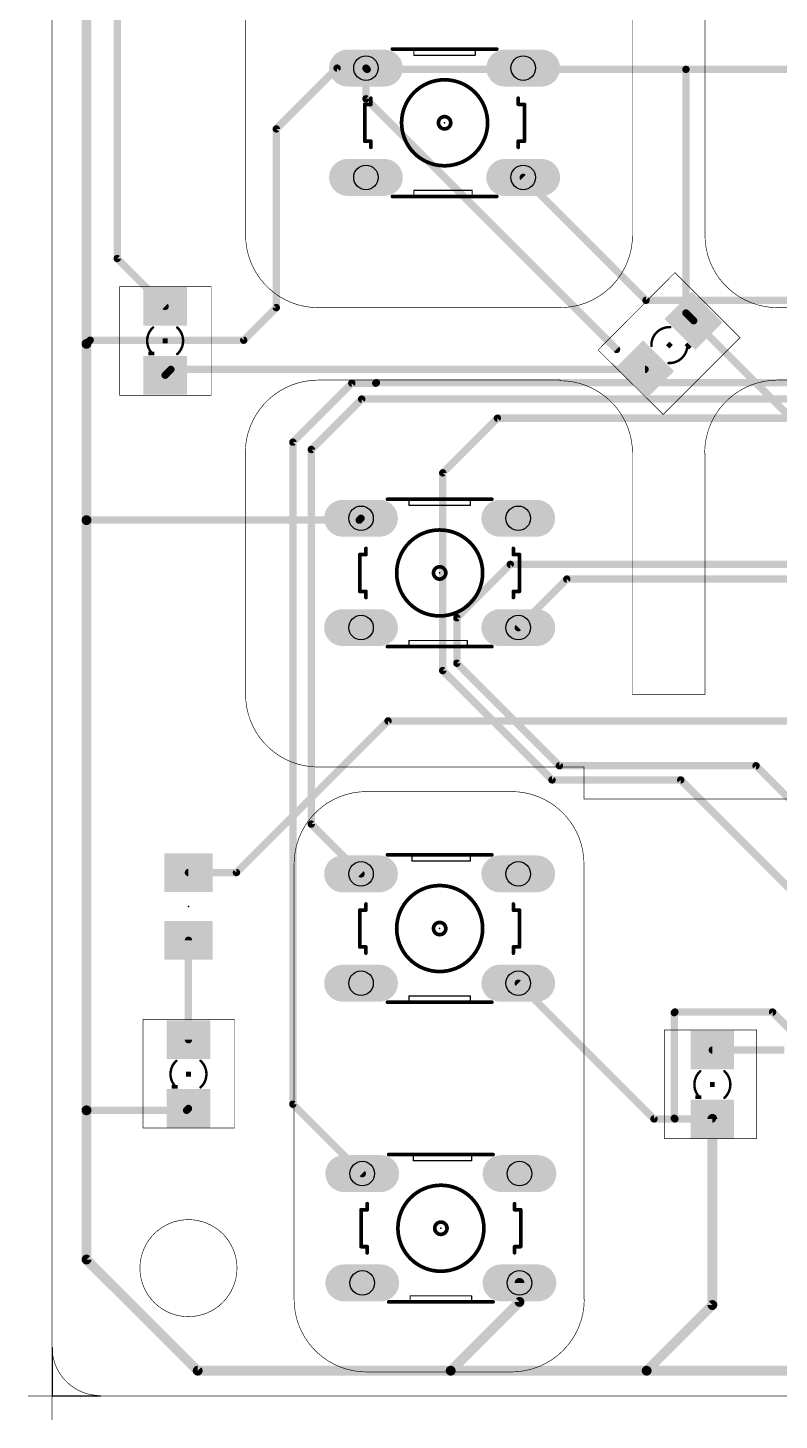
# Model space of a CAD drawing. Extents: x -0.04 to 6.3, y -0.04 to 3.98.
# Drawn here: x -0.04 to 1.184, y -0.04 to 2.228 of the extents above; entities that cross this region are included whole.
import ezdxf

# ---------------------------------------------------------------- set-up
doc = ezdxf.new("R2010")
doc.units = 0
for name, color, linetype in [('1', 22, 'CONTINUOUS'), ('16', 175, 'CONTINUOUS'), ('17', 82, 'CONTINUOUS'), ('20', 7, 'CONTINUOUS'), ('21', 253, 'CONTINUOUS'), ('23', 7, 'CONTINUOUS'), ('44', 253, 'CONTINUOUS')]:
    doc.layers.add(name, color=color, linetype=linetype)

# ---------------------------------------------------------------- blocks, each defined once
blk = doc.blocks.new('LONGP100')
at = {"const_width": 1}
blk.add_lwpolyline([(-0.5, 0), (0.5, 0)], dxfattribs=at)
at = {"const_width": 0.5}
for points in [[(-0.5, 0.25, 1), (-0.5, -0.25)], [(0.5, -0.25, 1), (0.5, 0.25)]]:
    blk.add_lwpolyline(points, format="xyb", dxfattribs=at)
blk = doc.blocks.new('RECT')
blk.add_solid([(-0.5, -0.5), (0.5, -0.5), (-0.5, 0.5), (0.5, 0.5)])

msp = doc.modelspace()

# ---------------------------------------------------------------- linework, layer by layer
at = {"layer": '1'}
for points, const_width in [([(0.056, 1.713), (0.056, 2.455)], 0.016), ([(0.106, 1.851984), (0.106, 2.432984)], 0.012), ([(0.464, 2.162), (0.365, 2.063)], 0.012), ([(0.511, 2.162), (0.464, 2.162)], 0.012), ([(0.513, 2.16), (0.511, 2.162)], 0.012), ([(1.032, 2.16), (0.513, 2.16)], 0.012), ([(1.254, 2.16), (1.032, 2.16)], 0.012), ([(1.032, 1.763173), (1.032, 2.16)], 0.012), ([(0.365, 2.063), (0.365, 1.772)], 0.012), ([(0.184, 1.773984), (0.106, 1.851984)], 0.012), ([(0.365, 1.772), (0.312, 1.719)], 0.012), ([(1.044587, 1.750587), (1.032, 1.763173)], 0.012), ([(1.044587, 1.750587), (1.255, 1.540173)], 0.012), ([(0.062, 1.719), (0.056, 1.713)], 0.012), ([(0.312, 1.719), (0.062, 1.719)], 0.012), ([(0.056, 1.426), (0.056, 1.713)], 0.016), ([(0.184, 1.662016), (0.193397, 1.671413)], 0.012), ([(0.193397, 1.671413), (0.965413, 1.671413)], 0.012), ([(0.056, 0.465), (0.056, 1.426)], 0.016), ([(0.5, 1.426), (0.056, 1.426)], 0.012), ([(0.503, 1.429), (0.5, 1.426)], 0.012), ([(0.300118, 0.852118), (0.547, 1.099)], 0.012), ([(0.547, 1.099), (2.456, 1.099)], 0.012), ([(0.222, 0.852118), (0.300118, 0.852118)], 0.012), ([(0.222, 0.579984), (0.222, 0.741882)], 0.012), ([(0.759, 0.672), (0.979984, 0.451016)], 0.012), ([(1.014, 0.625), (1.013, 0.624)], 0.012), ([(1.013, 0.624), (1.013, 0.452016)], 0.012), ([(1.173, 0.625), (1.014, 0.625)], 0.012), ([(1.283, 0.515), (1.173, 0.625)], 0.012), ([(1.075, 0.562984), (1.192016, 0.562984)], 0.012), ([(0.056, 0.222), (0.056, 0.465)], 0.016), ([(0.218984, 0.465), (0.056, 0.465)], 0.012), ([(0.222, 0.468016), (0.218984, 0.465)], 0.012), ([(0.979984, 0.451016), (1.014, 0.451016)], 0.012), ([(1.013, 0.452016), (1.014, 0.451016)], 0.012), ([(1.014, 0.451016), (1.075, 0.451016)], 0.012), ([(1.075, 0.451016), (1.075, 0.148)], 0.016), ([(0.237, 0.041), (0.056, 0.222)], 0.016), ([(0.761, 0.184), (0.761, 0.153)], 0.016), ([(0.761, 0.153), (0.649, 0.041)], 0.016), ([(1.075, 0.148), (0.968, 0.041)], 0.016), ([(0.649, 0.041), (0.237, 0.041)], 0.016), ([(0.968, 0.041), (0.649, 0.041)], 0.016), ([(3.47, 0.041), (0.968, 0.041)], 0.016)]:
    msp.add_lwpolyline(points, dxfattribs=dict(at, const_width=const_width))
for points, const_width in [([(0.464, 2.165, 1), (0.464, 2.159)], 0.006), ([(0.466121, 2.159879, 1), (0.461879, 2.164121)], 0.006), ([(0.513121, 2.164121, 1), (0.508879, 2.159879)], 0.006), ([(0.513, 2.163, 1), (0.513, 2.157)], 0.006), ([(0.510879, 2.157879, 1), (0.515121, 2.162121)], 0.006), ([(0.511, 2.159, 1), (0.511, 2.165)], 0.006), ([(1.032, 2.163, 1), (1.032, 2.157)], 0.006), ([(1.035, 2.16, 1), (1.029, 2.16)], 0.006), ([(1.032, 2.157, 1), (1.032, 2.163)], 0.006), ([(0.368, 2.063, 1), (0.362, 2.063)], 0.006), ([(0.362879, 2.065121, 1), (0.367121, 2.060879)], 0.006), ([(0.108121, 1.854106, 1), (0.103879, 1.849863)], 0.006), ([(0.103, 1.851984, 1), (0.109, 1.851984)], 0.006), ([(0.181879, 1.771863, 1), (0.186121, 1.776106)], 0.006), ([(0.362, 1.772, 1), (0.368, 1.772)], 0.006), ([(0.367121, 1.769879, 1), (0.362879, 1.774121)], 0.006), ([(1.034121, 1.765295, 1), (1.029879, 1.761052)], 0.006), ([(1.029, 1.763173, 1), (1.035, 1.763173)], 0.006), ([(1.046708, 1.752708, 1), (1.042465, 1.748465)], 0.006), ([(1.042465, 1.748465, 1), (1.046708, 1.752708)], 0.006), ([(0.062, 1.722, 1), (0.062, 1.716)], 0.006), ([(0.064121, 1.716879, 1), (0.059879, 1.721121)], 0.006), ([(0.309879, 1.721121, 1), (0.314121, 1.716879)], 0.006), ([(0.312, 1.716, 1), (0.312, 1.722)], 0.006), ([(0.06, 1.713, 1), (0.052, 1.713)], 0.008), ([(0.052, 1.713, 1), (0.06, 1.713)], 0.008), ([(0.053879, 1.715121, 1), (0.058121, 1.710879)], 0.006), ([(0.181879, 1.664137, 1), (0.186121, 1.659894)], 0.006), ([(0.193397, 1.674413, 1), (0.193397, 1.668413)], 0.006), ([(0.195519, 1.669292, 1), (0.191276, 1.673534)], 0.006), ([(0.965413, 1.668413, 1), (0.965413, 1.674413)], 0.006), ([(0.06, 1.426, 1), (0.052, 1.426)], 0.008), ([(0.052, 1.426, 1), (0.06, 1.426)], 0.008), ([(0.056, 1.429, 1), (0.056, 1.423)], 0.006), ([(0.497879, 1.428121, 1), (0.502121, 1.423879)], 0.006), ([(0.5, 1.423, 1), (0.5, 1.429)], 0.006), ([(0.505121, 1.426879, 1), (0.500879, 1.431121)], 0.006), ([(0.547, 1.102, 1), (0.547, 1.096)], 0.006), ([(0.549121, 1.096879, 1), (0.544879, 1.101121)], 0.006), ([(0.222, 0.855118, 1), (0.222, 0.849118)], 0.006), ([(0.297997, 0.854239, 1), (0.302239, 0.849997)], 0.006), ([(0.300118, 0.849118, 1), (0.300118, 0.855118)], 0.006), ([(0.225, 0.741882, 1), (0.219, 0.741882)], 0.006), ([(0.761121, 0.674121, 1), (0.756879, 0.669879)], 0.006), ([(1.016, 0.624, 1), (1.01, 0.624)], 0.006), ([(1.010879, 0.626121, 1), (1.015121, 0.621879)], 0.006), ([(1.014, 0.628, 1), (1.014, 0.622)], 0.006), ([(1.016121, 0.622879, 1), (1.011879, 0.627121)], 0.006), ([(1.175121, 0.627121, 1), (1.170879, 0.622879)], 0.006), ([(1.173, 0.622, 1), (1.173, 0.628)], 0.006), ([(0.219, 0.579984, 1), (0.225, 0.579984)], 0.006), ([(1.075, 0.565984, 1), (1.075, 0.559984)], 0.006), ([(0.06, 0.465, 1), (0.052, 0.465)], 0.008), ([(0.052, 0.465, 1), (0.06, 0.465)], 0.008), ([(0.056, 0.468, 1), (0.056, 0.462)], 0.006), ([(0.216863, 0.467121, 1), (0.221106, 0.462879)], 0.006), ([(0.218984, 0.462, 1), (0.218984, 0.468)], 0.006), ([(0.224121, 0.465894, 1), (0.219879, 0.470137)], 0.006), ([(0.979984, 0.454016, 1), (0.979984, 0.448016)], 0.006), ([(0.977863, 0.448894, 1), (0.982106, 0.453137)], 0.006), ([(1.015121, 0.454137, 1), (1.010879, 0.449894)], 0.006), ([(1.01, 0.452016, 1), (1.016, 0.452016)], 0.006), ([(1.014, 0.454016, 1), (1.014, 0.448016)], 0.006), ([(1.011879, 0.448894, 1), (1.016121, 0.453137)], 0.006), ([(1.014, 0.448016, 1), (1.014, 0.454016)], 0.006), ([(1.079, 0.451016, 1), (1.071, 0.451016)], 0.008), ([(1.075, 0.448016, 1), (1.075, 0.454016)], 0.006), ([(0.058828, 0.224828, 1), (0.053172, 0.219172)], 0.008), ([(0.052, 0.222, 1), (0.06, 0.222)], 0.008), ([(0.765, 0.184, 1), (0.757, 0.184)], 0.008), ([(0.763828, 0.150172, 1), (0.758172, 0.155828)], 0.008), ([(0.757, 0.153, 1), (0.765, 0.153)], 0.008), ([(1.071, 0.148, 1), (1.079, 0.148)], 0.008), ([(1.077828, 0.145172, 1), (1.072172, 0.150828)], 0.008), ([(0.237, 0.045, 1), (0.237, 0.037)], 0.008), ([(0.234172, 0.038172, 1), (0.239828, 0.043828)], 0.008), ([(0.649, 0.045, 1), (0.649, 0.037)], 0.008), ([(0.646172, 0.043828, 1), (0.651828, 0.038172)], 0.008), ([(0.649, 0.037, 1), (0.649, 0.045)], 0.008), ([(0.968, 0.045, 1), (0.968, 0.037)], 0.008), ([(0.965172, 0.043828, 1), (0.970828, 0.038172)], 0.008), ([(0.968, 0.037, 1), (0.968, 0.045)], 0.008)]:
    msp.add_lwpolyline(points, format="xyb", dxfattribs=dict(at, const_width=const_width))
at = {"layer": '16', "const_width": 0.012}
for points in [[(0.511, 2.112), (0.511, 2.162)], [(0.919, 1.704), (0.511, 2.112)], [(0.967, 1.784), (0.767, 1.984)], [(3.061, 1.784), (0.967, 1.784)], [(0.488, 1.649), (0.392, 1.553)], [(0.527, 1.649), (0.488, 1.649)], [(0.528, 1.65), (0.527, 1.649)], [(2.976, 1.65), (0.528, 1.65)], [(0.422, 1.541), (0.504, 1.623)], [(0.504, 1.623), (2.965, 1.623)], [(0.725, 1.592), (0.636, 1.503)], [(2.964, 1.592), (0.725, 1.592)], [(0.392, 1.553), (0.392, 0.475)], [(0.422, 0.931), (0.422, 1.541)], [(0.636, 1.503), (0.636, 1.181)], [(0.746, 1.354), (0.659, 1.267)], [(3.071, 1.354), (0.746, 1.354)], [(0.838, 1.33), (0.759, 1.251)], [(3.086, 1.33), (0.838, 1.33)], [(0.659, 1.267), (0.659, 1.193)], [(0.636, 1.181), (0.814, 1.003)], [(0.659, 1.193), (0.826, 1.026)], [(0.826, 1.026), (1.146197, 1.026)], [(1.146197, 1.026), (1.552244, 0.619953)], [(0.814, 1.003), (1.023528, 1.003)], [(1.023528, 1.003), (1.552244, 0.474283)], [(0.503, 0.85), (0.422, 0.931)], [(0.392, 0.475), (0.505, 0.362)]]:
    msp.add_lwpolyline(points, dxfattribs=at)
at = {"layer": '16', "const_width": 0.006}
for points in [[(0.514, 2.162, 1), (0.508, 2.162)], [(0.513121, 2.114121, 1), (0.508879, 2.109879)], [(0.508, 2.112, 1), (0.514, 2.112)], [(0.769121, 1.986121, 1), (0.764879, 1.981879)], [(0.967, 1.787, 1), (0.967, 1.781)], [(0.964879, 1.781879, 1), (0.969121, 1.786121)], [(0.916879, 1.701879, 1), (0.921121, 1.706121)], [(0.488, 1.652, 1), (0.488, 1.646)], [(0.490121, 1.646879, 1), (0.485879, 1.651121)], [(0.528, 1.653, 1), (0.528, 1.647)], [(0.530121, 1.647879, 1), (0.525879, 1.652121)], [(0.527, 1.646, 1), (0.527, 1.652)], [(0.524879, 1.651121, 1), (0.529121, 1.646879)], [(0.504, 1.626, 1), (0.504, 1.62)], [(0.506121, 1.620879, 1), (0.501879, 1.625121)], [(0.725, 1.595, 1), (0.725, 1.589)], [(0.727121, 1.589879, 1), (0.722879, 1.594121)], [(0.395, 1.553, 1), (0.389, 1.553)], [(0.389879, 1.555121, 1), (0.394121, 1.550879)], [(0.425, 1.541, 1), (0.419, 1.541)], [(0.419879, 1.543121, 1), (0.424121, 1.538879)], [(0.639, 1.503, 1), (0.633, 1.503)], [(0.633879, 1.505121, 1), (0.638121, 1.500879)], [(0.746, 1.357, 1), (0.746, 1.351)], [(0.748121, 1.351879, 1), (0.743879, 1.356121)], [(0.838, 1.333, 1), (0.838, 1.327)], [(0.840121, 1.327879, 1), (0.835879, 1.332121)], [(0.662, 1.267, 1), (0.656, 1.267)], [(0.656879, 1.269121, 1), (0.661121, 1.264879)], [(0.756879, 1.253121, 1), (0.761121, 1.248879)], [(0.638121, 1.183121, 1), (0.633879, 1.178879)], [(0.633, 1.181, 1), (0.639, 1.181)], [(0.661121, 1.195121, 1), (0.656879, 1.190879)], [(0.656, 1.193, 1), (0.662, 1.193)], [(0.826, 1.029, 1), (0.826, 1.023)], [(0.823879, 1.023879, 1), (0.828121, 1.028121)], [(1.148318, 1.028121, 1), (1.144076, 1.023879)], [(1.146197, 1.023, 1), (1.146197, 1.029)], [(0.814, 1.006, 1), (0.814, 1)], [(0.811879, 1.000879, 1), (0.816121, 1.005121)], [(1.025649, 1.005121, 1), (1.021406, 1.000879)], [(1.023528, 1, 1), (1.023528, 1.006)], [(0.424121, 0.933121, 1), (0.419879, 0.928879)], [(0.419, 0.931, 1), (0.425, 0.931)], [(0.500879, 0.847879, 1), (0.505121, 0.852121)], [(0.394121, 0.477121, 1), (0.389879, 0.472879)], [(0.389, 0.475, 1), (0.395, 0.475)], [(0.502879, 0.359879, 1), (0.507121, 0.364121)]]:
    msp.add_lwpolyline(points, format="xyb", dxfattribs=at)
at = {"layer": '20'}
for p, q in [((0, 0.079), (0, 0.039)), ((0, 0.039), (0, 0)), ((0, 0), (0.039, 0)), ((0.039, 0), (0.079, 0))]:
    msp.add_line(p, q, dxfattribs=at)
at = {"layer": '20', "const_width": 0.001}
for points in [[(0, 0.079), (0, 3.858)], [(0.315, 2.283), (0.315, 1.89)], [(0.945, 2.283), (0.945, 1.89)], [(1.063, 2.283), (1.063, 1.89)], [(0.889, 1.703), (1.014, 1.829)], [(1.014, 1.829), (1.12, 1.723)], [(0.11, 1.629), (0.11, 1.806)], [(0.11, 1.806), (0.259, 1.806)], [(0.259, 1.629), (0.259, 1.806)], [(0.433, 1.772), (0.827, 1.772)], [(1.181, 1.772), (1.575, 1.772)], [(0.995, 1.598), (1.12, 1.723)], [(0.889, 1.703), (0.995, 1.598)], [(0.433, 1.654), (0.827, 1.654)], [(1.181, 1.654), (1.575, 1.654)], [(0.11, 1.629), (0.259, 1.629)], [(0.315, 1.535), (0.315, 1.142)], [(0.945, 1.535), (0.945, 1.142)], [(1.063, 1.535), (1.063, 1.142)], [(0.945, 1.142), (1.063, 1.142)], [(0.433, 1.024), (0.866, 1.024)], [(0.866, 1.024), (0.866, 0.972)], [(0.512, 0.984), (0.748, 0.984)], [(0.866, 0.972), (1.387, 0.972)], [(0.394, 0.866), (0.394, 0.157)], [(0.866, 0.866), (0.866, 0.157)], [(0.148, 0.436), (0.148, 0.613)], [(0.148, 0.613), (0.297, 0.613)], [(0.297, 0.436), (0.297, 0.613)], [(0.997, 0.419), (0.997, 0.596)], [(0.997, 0.596), (1.147, 0.596)], [(1.147, 0.419), (1.147, 0.596)], [(0.148, 0.436), (0.297, 0.436)], [(0.997, 0.419), (1.147, 0.419)], [(0, 0.039), (0, -0.039)], [(0.512, 0.039), (0.748, 0.039)], [(0.039, 0), (-0.039, 0)], [(0.079, 0), (4.606, 0)]]:
    msp.add_lwpolyline(points, dxfattribs=at)
at = {"layer": '20'}
for points, const_width in [([(0.315, 1.89, 0.414214), (0.433, 1.772)], 0.001), ([(0.31525, 1.89, 1), (0.31475, 1.89)], 0.0005), ([(0.31475, 1.89, 1), (0.31525, 1.89)], 0.0005), ([(0.827, 1.772, 0.414214), (0.945, 1.89)], 0.001), ([(0.94525, 1.89, 1), (0.94475, 1.89)], 0.0005), ([(0.94475, 1.89, 1), (0.94525, 1.89)], 0.0005), ([(1.063, 1.89, 0.414214), (1.181, 1.772)], 0.001), ([(1.06325, 1.89, 1), (1.06275, 1.89)], 0.0005), ([(1.06275, 1.89, 1), (1.06325, 1.89)], 0.0005), ([(1.014177, 1.829177, 1), (1.013823, 1.828823)], 0.0005), ([(1.014177, 1.828824, 1), (1.013823, 1.829176)], 0.0005), ([(0.11025, 1.806, 1), (0.10975, 1.806)], 0.0005), ([(0.11, 1.80625, 1), (0.11, 1.80575)], 0.0005), ([(0.25925, 1.806, 1), (0.25875, 1.806)], 0.0005), ([(0.259, 1.80575, 1), (0.259, 1.80625)], 0.0005), ([(0.433, 1.77225, 1), (0.433, 1.77175)], 0.0005), ([(0.433, 1.77175, 1), (0.433, 1.77225)], 0.0005), ([(0.827, 1.77225, 1), (0.827, 1.77175)], 0.0005), ([(0.827, 1.77175, 1), (0.827, 1.77225)], 0.0005), ([(1.181, 1.77225, 1), (1.181, 1.77175)], 0.0005), ([(1.181, 1.77175, 1), (1.181, 1.77225)], 0.0005), ([(1.120177, 1.722823, 1), (1.119823, 1.723177)], 0.0005), ([(1.119823, 1.722823, 1), (1.120177, 1.723177)], 0.0005), ([(0.889176, 1.703178, 1), (0.888824, 1.702822)], 0.0005), ([(0.888823, 1.703176, 1), (0.889177, 1.702824)], 0.0005), ([(0.433, 1.654, 0.415455), (0.314501, 1.534998)], 0.001), ([(0.433, 1.65425, 1), (0.433, 1.65375)], 0.0005), ([(0.433, 1.65375, 1), (0.433, 1.65425)], 0.0005), ([(0.945, 1.535, 0.414214), (0.827, 1.653)], 0.001), ([(0.827, 1.65325, 1), (0.827, 1.65275)], 0.0005), ([(0.827, 1.65375, 1), (0.827, 1.65425)], 0.0005), ([(1.181, 1.654, 0.415455), (1.062501, 1.534998)], 0.001), ([(1.181, 1.65425, 1), (1.181, 1.65375)], 0.0005), ([(1.181, 1.65375, 1), (1.181, 1.65425)], 0.0005), ([(0.11, 1.62925, 1), (0.11, 1.62875)], 0.0005), ([(0.10975, 1.629, 1), (0.11025, 1.629)], 0.0005), ([(0.25875, 1.629, 1), (0.25925, 1.629)], 0.0005), ([(0.259, 1.62875, 1), (0.259, 1.62925)], 0.0005), ([(0.994823, 1.598177, 1), (0.995177, 1.597823)], 0.0005), ([(0.994824, 1.597822, 1), (0.995176, 1.598178)], 0.0005), ([(0.314251, 1.534997, 1), (0.314751, 1.534999)], 0.0005), ([(0.31525, 1.535, 1), (0.31475, 1.535)], 0.0005), ([(0.94525, 1.535, 1), (0.94475, 1.535)], 0.0005), ([(0.94475, 1.535, 1), (0.94525, 1.535)], 0.0005), ([(1.062251, 1.534997, 1), (1.062751, 1.534999)], 0.0005), ([(1.06325, 1.535, 1), (1.06275, 1.535)], 0.0005), ([(0.315, 1.142, 0.414214), (0.433, 1.024)], 0.001), ([(0.31525, 1.142, 1), (0.31475, 1.142)], 0.0005), ([(0.31475, 1.142, 1), (0.31525, 1.142)], 0.0005), ([(0.945, 1.14225, 1), (0.945, 1.14175)], 0.0005), ([(0.94475, 1.142, 1), (0.94525, 1.142)], 0.0005), ([(1.06275, 1.142, 1), (1.06325, 1.142)], 0.0005), ([(1.063, 1.14175, 1), (1.063, 1.14225)], 0.0005), ([(0.433, 1.02425, 1), (0.433, 1.02375)], 0.0005), ([(0.433, 1.02375, 1), (0.433, 1.02425)], 0.0005), ([(0.86625, 1.024, 1), (0.86575, 1.024)], 0.0005), ([(0.866, 1.02375, 1), (0.866, 1.02425)], 0.0005), ([(0.512, 0.984, 0.414214), (0.394, 0.866)], 0.001), ([(0.512, 0.98425, 1), (0.512, 0.98375)], 0.0005), ([(0.512, 0.98375, 1), (0.512, 0.98425)], 0.0005), ([(0.866, 0.866, 0.414214), (0.748, 0.984)], 0.001), ([(0.748, 0.98425, 1), (0.748, 0.98375)], 0.0005), ([(0.748, 0.98375, 1), (0.748, 0.98425)], 0.0005), ([(0.866, 0.97225, 1), (0.866, 0.97175)], 0.0005), ([(0.86575, 0.972, 1), (0.86625, 0.972)], 0.0005), ([(0.39425, 0.866, 1), (0.39375, 0.866)], 0.0005), ([(0.39375, 0.866, 1), (0.39425, 0.866)], 0.0005), ([(0.86625, 0.866, 1), (0.86575, 0.866)], 0.0005), ([(0.86575, 0.866, 1), (0.86625, 0.866)], 0.0005), ([(0.14825, 0.613, 1), (0.14775, 0.613)], 0.0005), ([(0.148, 0.61325, 1), (0.148, 0.61275)], 0.0005), ([(0.29725, 0.613, 1), (0.29675, 0.613)], 0.0005), ([(0.297, 0.61275, 1), (0.297, 0.61325)], 0.0005), ([(0.99725, 0.596, 1), (0.99675, 0.596)], 0.0005), ([(0.997, 0.59625, 1), (0.997, 0.59575)], 0.0005), ([(1.14725, 0.596, 1), (1.14675, 0.596)], 0.0005), ([(1.147, 0.59575, 1), (1.147, 0.59625)], 0.0005), ([(0.148, 0.43625, 1), (0.148, 0.43575)], 0.0005), ([(0.14775, 0.436, 1), (0.14825, 0.436)], 0.0005), ([(0.29675, 0.436, 1), (0.29725, 0.436)], 0.0005), ([(0.297, 0.43575, 1), (0.297, 0.43625)], 0.0005), ([(0.997, 0.41925, 1), (0.997, 0.41875)], 0.0005), ([(0.99675, 0.419, 1), (0.99725, 0.419)], 0.0005), ([(1.14675, 0.419, 1), (1.14725, 0.419)], 0.0005), ([(1.147, 0.41875, 1), (1.147, 0.41925)], 0.0005), ([(0.222, 0.129, 1), (0.222, 0.287, 1), (0.222, 0.129)], 0.001), ([(0.394, 0.157, 0.414214), (0.512, 0.039)], 0.001), ([(0.39425, 0.157, 1), (0.39375, 0.157)], 0.0005), ([(0.39375, 0.157, 1), (0.39425, 0.157)], 0.0005), ([(0.748, 0.039, 0.412973), (0.866499, 0.156998)], 0.001), ([(0.86575, 0.157, 1), (0.86625, 0.157)], 0.0005), ([(0.866749, 0.156997, 1), (0.866249, 0.156999)], 0.0005), ([(0, 0.079, 0.416068), (0.078997, 0.000502)], 0.001), ([(0.00025, 0.079, 1), (-0.00025, 0.079)], 0.0005), ([(-0.00025, 0.079, 1), (0.00025, 0.079)], 0.0005), ([(0.00025, 0.039, 1), (-0.00025, 0.039)], 0.0005), ([(0.512, 0.03925, 1), (0.512, 0.03875)], 0.0005), ([(0.512, 0.03875, 1), (0.512, 0.03925)], 0.0005), ([(0.748, 0.03925, 1), (0.748, 0.03875)], 0.0005), ([(0.748, 0.03875, 1), (0.748, 0.03925)], 0.0005), ([(-0.039, 0.00025, 1), (-0.039, -0.00025)], 0.0005), ([(0.039, -0.00025, 1), (0.039, 0.00025)], 0.0005), ([(0.079, 0.00025, 1), (0.079, -0.00025)], 0.0005), ([(0.078998, 0.000252, 1), (0.078995, 0.000752)], 0.0005), ([(-0.00025, -0.039, 1), (0.00025, -0.039)], 0.0005)]:
    msp.add_lwpolyline(points, format="xyb", dxfattribs=dict(at, const_width=const_width))
at = {"layer": '21'}
for points, const_width in [([(0.589, 2.193), (0.554, 2.193)], 0.006), ([(0.689, 2.193), (0.589, 2.193)], 0.006), ([(0.589, 2.193), (0.589, 2.183)], 0.002), ([(0.689, 2.183), (0.589, 2.183)], 0.002), ([(0.724, 2.193), (0.689, 2.193)], 0.006), ([(0.689, 2.183), (0.689, 2.193)], 0.002), ([(0.519, 2.103), (0.519, 2.113)], 0.006), ([(0.759, 2.103), (0.759, 2.113)], 0.006), ([(0.509, 2.103), (0.519, 2.103)], 0.006), ([(0.509, 2.103), (0.509, 2.043)], 0.006), ([(0.759, 2.103), (0.769, 2.103)], 0.006), ([(0.769, 2.043), (0.769, 2.103)], 0.006), ([(0.519, 2.043), (0.509, 2.043)], 0.006), ([(0.519, 2.043), (0.519, 2.033)], 0.006), ([(0.769, 2.043), (0.759, 2.043)], 0.006), ([(0.759, 2.043), (0.759, 2.033)], 0.006), ([(0.554, 1.953), (0.589, 1.953)], 0.006), ([(0.589, 1.953), (0.684, 1.953)], 0.006), ([(0.684, 1.963), (0.589, 1.963)], 0.002), ([(0.589, 1.963), (0.589, 1.953)], 0.002), ([(0.684, 1.953), (0.724, 1.953)], 0.006), ([(0.684, 1.963), (0.684, 1.953)], 0.002), ([(0.581, 1.46), (0.546, 1.46)], 0.006), ([(0.681, 1.46), (0.581, 1.46)], 0.006), ([(0.581, 1.46), (0.581, 1.45)], 0.002), ([(0.681, 1.45), (0.581, 1.45)], 0.002), ([(0.716, 1.46), (0.681, 1.46)], 0.006), ([(0.681, 1.45), (0.681, 1.46)], 0.002), ([(0.511, 1.37), (0.511, 1.38)], 0.006), ([(0.751, 1.37), (0.751, 1.38)], 0.006), ([(0.501, 1.37), (0.511, 1.37)], 0.006), ([(0.501, 1.37), (0.501, 1.31)], 0.006), ([(0.751, 1.37), (0.761, 1.37)], 0.006), ([(0.761, 1.31), (0.761, 1.37)], 0.006), ([(0.511, 1.31), (0.501, 1.31)], 0.006), ([(0.511, 1.31), (0.511, 1.3)], 0.006), ([(0.761, 1.31), (0.751, 1.31)], 0.006), ([(0.751, 1.31), (0.751, 1.3)], 0.006), ([(0.676, 1.23), (0.581, 1.23)], 0.002), ([(0.581, 1.23), (0.581, 1.22)], 0.002), ([(0.676, 1.23), (0.676, 1.22)], 0.002), ([(0.546, 1.22), (0.581, 1.22)], 0.006), ([(0.581, 1.22), (0.676, 1.22)], 0.006), ([(0.676, 1.22), (0.716, 1.22)], 0.006), ([(0.586, 0.881), (0.546, 0.881)], 0.006), ([(0.681, 0.881), (0.586, 0.881)], 0.006), ([(0.586, 0.871), (0.586, 0.881)], 0.002), ([(0.586, 0.871), (0.681, 0.871)], 0.002), ([(0.716, 0.881), (0.681, 0.881)], 0.006), ([(0.681, 0.871), (0.681, 0.881)], 0.002), ([(0.501, 0.791), (0.511, 0.791)], 0.006), ([(0.501, 0.791), (0.501, 0.731)], 0.006), ([(0.511, 0.791), (0.511, 0.801)], 0.006), ([(0.751, 0.791), (0.751, 0.801)], 0.006), ([(0.751, 0.791), (0.761, 0.791)], 0.006), ([(0.761, 0.731), (0.761, 0.791)], 0.006), ([(0.511, 0.731), (0.501, 0.731)], 0.006), ([(0.511, 0.731), (0.511, 0.721)], 0.006), ([(0.761, 0.731), (0.751, 0.731)], 0.006), ([(0.751, 0.731), (0.751, 0.721)], 0.006), ([(0.546, 0.641), (0.581, 0.641)], 0.006), ([(0.581, 0.641), (0.681, 0.641)], 0.006), ([(0.581, 0.651), (0.681, 0.651)], 0.002), ([(0.581, 0.651), (0.581, 0.641)], 0.002), ([(0.681, 0.641), (0.716, 0.641)], 0.006), ([(0.681, 0.641), (0.681, 0.651)], 0.002), ([(0.588, 0.393), (0.548, 0.393)], 0.006), ([(0.683, 0.393), (0.588, 0.393)], 0.006), ([(0.588, 0.383), (0.588, 0.393)], 0.002), ([(0.718, 0.393), (0.683, 0.393)], 0.006), ([(0.683, 0.383), (0.683, 0.393)], 0.002), ([(0.588, 0.383), (0.683, 0.383)], 0.002), ([(0.503, 0.303), (0.513, 0.303)], 0.006), ([(0.503, 0.303), (0.503, 0.243)], 0.006), ([(0.513, 0.303), (0.513, 0.313)], 0.006), ([(0.753, 0.303), (0.753, 0.313)], 0.006), ([(0.753, 0.303), (0.763, 0.303)], 0.006), ([(0.763, 0.243), (0.763, 0.303)], 0.006), ([(0.513, 0.243), (0.503, 0.243)], 0.006), ([(0.513, 0.243), (0.513, 0.233)], 0.006), ([(0.763, 0.243), (0.753, 0.243)], 0.006), ([(0.753, 0.243), (0.753, 0.233)], 0.006), ([(0.583, 0.163), (0.683, 0.163)], 0.002), ([(0.583, 0.163), (0.583, 0.153)], 0.002), ([(0.683, 0.153), (0.683, 0.163)], 0.002), ([(0.548, 0.153), (0.583, 0.153)], 0.006), ([(0.583, 0.153), (0.683, 0.153)], 0.006), ([(0.683, 0.153), (0.718, 0.153)], 0.006)]:
    msp.add_lwpolyline(points, dxfattribs=dict(at, const_width=const_width))
for points, const_width in [([(0.554, 2.1945, 1), (0.554, 2.1915)], 0.003), ([(0.589, 2.1945, 1), (0.589, 2.1915)], 0.003), ([(0.589, 2.1915, 1), (0.589, 2.1945)], 0.003), ([(0.5895, 2.193, 1), (0.5885, 2.193)], 0.001), ([(0.589, 2.1835, 1), (0.589, 2.1825)], 0.001), ([(0.5885, 2.183, 1), (0.5895, 2.183)], 0.001), ([(0.689, 2.1945, 1), (0.689, 2.1915)], 0.003), ([(0.689, 2.1915, 1), (0.689, 2.1945)], 0.003), ([(0.6895, 2.193, 1), (0.6885, 2.193)], 0.001), ([(0.6885, 2.183, 1), (0.6895, 2.183)], 0.001), ([(0.689, 2.1825, 1), (0.689, 2.1835)], 0.001), ([(0.724, 2.1915, 1), (0.724, 2.1945)], 0.003), ([(0.639, 2.003, 1), (0.639, 2.143, 1), (0.639, 2.003)], 0.006), ([(0.5205, 2.113, 1), (0.5175, 2.113)], 0.003), ([(0.7605, 2.113, 1), (0.7575, 2.113)], 0.003), ([(0.509, 2.1045, 1), (0.509, 2.1015)], 0.003), ([(0.5105, 2.103, 1), (0.5075, 2.103)], 0.003), ([(0.5175, 2.103, 1), (0.5205, 2.103)], 0.003), ([(0.519, 2.1015, 1), (0.519, 2.1045)], 0.003), ([(0.639, 2.063, 1), (0.639, 2.083, 1), (0.639, 2.063)], 0.006), ([(0.759, 2.1045, 1), (0.759, 2.1015)], 0.003), ([(0.7575, 2.103, 1), (0.7605, 2.103)], 0.003), ([(0.7705, 2.103, 1), (0.7675, 2.103)], 0.003), ([(0.769, 2.1015, 1), (0.769, 2.1045)], 0.003), ([(0.509, 2.0445, 1), (0.509, 2.0415)], 0.003), ([(0.5075, 2.043, 1), (0.5105, 2.043)], 0.003), ([(0.5205, 2.043, 1), (0.5175, 2.043)], 0.003), ([(0.519, 2.0415, 1), (0.519, 2.0445)], 0.003), ([(0.759, 2.0445, 1), (0.759, 2.0415)], 0.003), ([(0.7605, 2.043, 1), (0.7575, 2.043)], 0.003), ([(0.7675, 2.043, 1), (0.7705, 2.043)], 0.003), ([(0.769, 2.0415, 1), (0.769, 2.0445)], 0.003), ([(0.5175, 2.033, 1), (0.5205, 2.033)], 0.003), ([(0.7575, 2.033, 1), (0.7605, 2.033)], 0.003), ([(0.554, 1.9545, 1), (0.554, 1.9515)], 0.003), ([(0.589, 1.9545, 1), (0.589, 1.9515)], 0.003), ([(0.589, 1.9515, 1), (0.589, 1.9545)], 0.003), ([(0.589, 1.9635, 1), (0.589, 1.9625)], 0.001), ([(0.5895, 1.963, 1), (0.5885, 1.963)], 0.001), ([(0.5885, 1.953, 1), (0.5895, 1.953)], 0.001), ([(0.684, 1.9545, 1), (0.684, 1.9515)], 0.003), ([(0.684, 1.9515, 1), (0.684, 1.9545)], 0.003), ([(0.6845, 1.963, 1), (0.6835, 1.963)], 0.001), ([(0.6835, 1.953, 1), (0.6845, 1.953)], 0.001), ([(0.684, 1.9625, 1), (0.684, 1.9635)], 0.001), ([(0.724, 1.9515, 1), (0.724, 1.9545)], 0.003), ([(0.164315, 1.739654, 0.44237), (0.164315, 1.696346)], 0.004), ([(0.164988, 1.738914, 1), (0.163642, 1.740393)], 0.002), ([(0.203685, 1.696346, 0.44237), (0.203685, 1.739654)], 0.004), ([(0.204358, 1.740393, 1), (0.203012, 1.738914)], 0.002), ([(1.006392, 1.740231, 0.44237), (0.975769, 1.709608)], 0.004), ([(1.006344, 1.739232, 1), (1.006439, 1.74123)], 0.002), ([(0.97477, 1.70956, 1), (0.976768, 1.709656)], 0.002), ([(1.003608, 1.681769, 0.44237), (1.034231, 1.712392)], 0.004), ([(1.03523, 1.712439, 1), (1.033232, 1.712344)], 0.002), ([(0.163642, 1.695607, 1), (0.164988, 1.697086)], 0.002), ([(0.203012, 1.697086, 1), (0.204358, 1.695607)], 0.002), ([(1.003656, 1.682768, 1), (1.00356, 1.68077)], 0.002), ([(0.546, 1.4615, 1), (0.546, 1.4585)], 0.003), ([(0.581, 1.4615, 1), (0.581, 1.4585)], 0.003), ([(0.581, 1.4585, 1), (0.581, 1.4615)], 0.003), ([(0.5815, 1.46, 1), (0.5805, 1.46)], 0.001), ([(0.581, 1.4505, 1), (0.581, 1.4495)], 0.001), ([(0.681, 1.4615, 1), (0.681, 1.4585)], 0.003), ([(0.681, 1.4585, 1), (0.681, 1.4615)], 0.003), ([(0.6815, 1.46, 1), (0.6805, 1.46)], 0.001), ([(0.681, 1.4495, 1), (0.681, 1.4505)], 0.001), ([(0.716, 1.4585, 1), (0.716, 1.4615)], 0.003), ([(0.5805, 1.45, 1), (0.5815, 1.45)], 0.001), ([(0.6805, 1.45, 1), (0.6815, 1.45)], 0.001), ([(0.631, 1.27, 1), (0.631, 1.41, 1), (0.631, 1.27)], 0.006), ([(0.5125, 1.38, 1), (0.5095, 1.38)], 0.003), ([(0.7525, 1.38, 1), (0.7495, 1.38)], 0.003), ([(0.501, 1.3715, 1), (0.501, 1.3685)], 0.003), ([(0.5025, 1.37, 1), (0.4995, 1.37)], 0.003), ([(0.5095, 1.37, 1), (0.5125, 1.37)], 0.003), ([(0.511, 1.3685, 1), (0.511, 1.3715)], 0.003), ([(0.751, 1.3715, 1), (0.751, 1.3685)], 0.003), ([(0.7495, 1.37, 1), (0.7525, 1.37)], 0.003), ([(0.7625, 1.37, 1), (0.7595, 1.37)], 0.003), ([(0.761, 1.3685, 1), (0.761, 1.3715)], 0.003), ([(0.631, 1.33, 1), (0.631, 1.35, 1), (0.631, 1.33)], 0.006), ([(0.501, 1.3115, 1), (0.501, 1.3085)], 0.003), ([(0.4995, 1.31, 1), (0.5025, 1.31)], 0.003), ([(0.5125, 1.31, 1), (0.5095, 1.31)], 0.003), ([(0.5095, 1.3, 1), (0.5125, 1.3)], 0.003), ([(0.511, 1.3085, 1), (0.511, 1.3115)], 0.003), ([(0.751, 1.3115, 1), (0.751, 1.3085)], 0.003), ([(0.7525, 1.31, 1), (0.7495, 1.31)], 0.003), ([(0.7495, 1.3, 1), (0.7525, 1.3)], 0.003), ([(0.7595, 1.31, 1), (0.7625, 1.31)], 0.003), ([(0.761, 1.3085, 1), (0.761, 1.3115)], 0.003), ([(0.581, 1.2305, 1), (0.581, 1.2295)], 0.001), ([(0.5815, 1.23, 1), (0.5805, 1.23)], 0.001), ([(0.6765, 1.23, 1), (0.6755, 1.23)], 0.001), ([(0.676, 1.2295, 1), (0.676, 1.2305)], 0.001), ([(0.546, 1.2215, 1), (0.546, 1.2185)], 0.003), ([(0.581, 1.2215, 1), (0.581, 1.2185)], 0.003), ([(0.581, 1.2185, 1), (0.581, 1.2215)], 0.003), ([(0.5805, 1.22, 1), (0.5815, 1.22)], 0.001), ([(0.676, 1.2215, 1), (0.676, 1.2185)], 0.003), ([(0.676, 1.2185, 1), (0.676, 1.2215)], 0.003), ([(0.6755, 1.22, 1), (0.6765, 1.22)], 0.001), ([(0.716, 1.2185, 1), (0.716, 1.2215)], 0.003), ([(0.546, 0.8825, 1), (0.546, 0.8795)], 0.003), ([(0.586, 0.8825, 1), (0.586, 0.8795)], 0.003), ([(0.586, 0.8795, 1), (0.586, 0.8825)], 0.003), ([(0.5865, 0.881, 1), (0.5855, 0.881)], 0.001), ([(0.586, 0.8715, 1), (0.586, 0.8705)], 0.001), ([(0.5855, 0.871, 1), (0.5865, 0.871)], 0.001), ([(0.681, 0.8825, 1), (0.681, 0.8795)], 0.003), ([(0.681, 0.8795, 1), (0.681, 0.8825)], 0.003), ([(0.6815, 0.881, 1), (0.6805, 0.881)], 0.001), ([(0.6805, 0.871, 1), (0.6815, 0.871)], 0.001), ([(0.681, 0.8705, 1), (0.681, 0.8715)], 0.001), ([(0.716, 0.8795, 1), (0.716, 0.8825)], 0.003), ([(0.631, 0.691, 1), (0.631, 0.831, 1), (0.631, 0.691)], 0.006), ([(0.501, 0.7925, 1), (0.501, 0.7895)], 0.003), ([(0.5025, 0.791, 1), (0.4995, 0.791)], 0.003), ([(0.5125, 0.801, 1), (0.5095, 0.801)], 0.003), ([(0.511, 0.7895, 1), (0.511, 0.7925)], 0.003), ([(0.7525, 0.801, 1), (0.7495, 0.801)], 0.003), ([(0.751, 0.7925, 1), (0.751, 0.7895)], 0.003), ([(0.7625, 0.791, 1), (0.7595, 0.791)], 0.003), ([(0.761, 0.7895, 1), (0.761, 0.7925)], 0.003), ([(0.5095, 0.791, 1), (0.5125, 0.791)], 0.003), ([(0.631, 0.751, 1), (0.631, 0.771, 1), (0.631, 0.751)], 0.006), ([(0.7495, 0.791, 1), (0.7525, 0.791)], 0.003), ([(0.501, 0.7325, 1), (0.501, 0.7295)], 0.003), ([(0.4995, 0.731, 1), (0.5025, 0.731)], 0.003), ([(0.5125, 0.731, 1), (0.5095, 0.731)], 0.003), ([(0.511, 0.7295, 1), (0.511, 0.7325)], 0.003), ([(0.751, 0.7325, 1), (0.751, 0.7295)], 0.003), ([(0.7525, 0.731, 1), (0.7495, 0.731)], 0.003), ([(0.7595, 0.731, 1), (0.7625, 0.731)], 0.003), ([(0.761, 0.7295, 1), (0.761, 0.7325)], 0.003), ([(0.5095, 0.721, 1), (0.5125, 0.721)], 0.003), ([(0.7495, 0.721, 1), (0.7525, 0.721)], 0.003), ([(0.546, 0.6425, 1), (0.546, 0.6395)], 0.003), ([(0.581, 0.6425, 1), (0.581, 0.6395)], 0.003), ([(0.581, 0.6395, 1), (0.581, 0.6425)], 0.003), ([(0.581, 0.6515, 1), (0.581, 0.6505)], 0.001), ([(0.5815, 0.651, 1), (0.5805, 0.651)], 0.001), ([(0.5805, 0.641, 1), (0.5815, 0.641)], 0.001), ([(0.681, 0.6425, 1), (0.681, 0.6395)], 0.003), ([(0.681, 0.6395, 1), (0.681, 0.6425)], 0.003), ([(0.6815, 0.651, 1), (0.6805, 0.651)], 0.001), ([(0.6805, 0.641, 1), (0.6815, 0.641)], 0.001), ([(0.681, 0.6505, 1), (0.681, 0.6515)], 0.001), ([(0.716, 0.6395, 1), (0.716, 0.6425)], 0.003), ([(0.202315, 0.545654, 0.44237), (0.202315, 0.502346)], 0.004), ([(0.202988, 0.544914, 1), (0.201642, 0.546393)], 0.002), ([(0.241685, 0.502346, 0.44237), (0.241685, 0.545654)], 0.004), ([(0.242358, 0.546393, 1), (0.241012, 0.544914)], 0.002), ([(1.055315, 0.528654, 0.44237), (1.055315, 0.485346)], 0.004), ([(1.055988, 0.527914, 1), (1.054642, 0.529393)], 0.002), ([(1.094685, 0.485346, 0.44237), (1.094685, 0.528654)], 0.004), ([(1.095358, 0.529393, 1), (1.094012, 0.527914)], 0.002), ([(0.201642, 0.501607, 1), (0.202988, 0.503086)], 0.002), ([(0.241012, 0.503086, 1), (0.242358, 0.501607)], 0.002), ([(1.054642, 0.484607, 1), (1.055988, 0.486086)], 0.002), ([(1.094012, 0.486086, 1), (1.095358, 0.484607)], 0.002), ([(0.548, 0.3945, 1), (0.548, 0.3915)], 0.003), ([(0.588, 0.3945, 1), (0.588, 0.3915)], 0.003), ([(0.588, 0.3915, 1), (0.588, 0.3945)], 0.003), ([(0.5885, 0.393, 1), (0.5875, 0.393)], 0.001), ([(0.683, 0.3945, 1), (0.683, 0.3915)], 0.003), ([(0.683, 0.3915, 1), (0.683, 0.3945)], 0.003), ([(0.6835, 0.393, 1), (0.6825, 0.393)], 0.001), ([(0.718, 0.3915, 1), (0.718, 0.3945)], 0.003), ([(0.588, 0.3835, 1), (0.588, 0.3825)], 0.001), ([(0.5875, 0.383, 1), (0.5885, 0.383)], 0.001), ([(0.6825, 0.383, 1), (0.6835, 0.383)], 0.001), ([(0.683, 0.3825, 1), (0.683, 0.3835)], 0.001), ([(0.633, 0.203, 1), (0.633, 0.343, 1), (0.633, 0.203)], 0.006), ([(0.503, 0.3045, 1), (0.503, 0.3015)], 0.003), ([(0.5045, 0.303, 1), (0.5015, 0.303)], 0.003), ([(0.5145, 0.313, 1), (0.5115, 0.313)], 0.003), ([(0.5115, 0.303, 1), (0.5145, 0.303)], 0.003), ([(0.513, 0.3015, 1), (0.513, 0.3045)], 0.003), ([(0.7545, 0.313, 1), (0.7515, 0.313)], 0.003), ([(0.753, 0.3045, 1), (0.753, 0.3015)], 0.003), ([(0.7515, 0.303, 1), (0.7545, 0.303)], 0.003), ([(0.7645, 0.303, 1), (0.7615, 0.303)], 0.003), ([(0.763, 0.3015, 1), (0.763, 0.3045)], 0.003), ([(0.633, 0.263, 1), (0.633, 0.283, 1), (0.633, 0.263)], 0.006), ([(0.503, 0.2445, 1), (0.503, 0.2415)], 0.003), ([(0.5015, 0.243, 1), (0.5045, 0.243)], 0.003), ([(0.5145, 0.243, 1), (0.5115, 0.243)], 0.003), ([(0.5115, 0.233, 1), (0.5145, 0.233)], 0.003), ([(0.513, 0.2415, 1), (0.513, 0.2445)], 0.003), ([(0.753, 0.2445, 1), (0.753, 0.2415)], 0.003), ([(0.7545, 0.243, 1), (0.7515, 0.243)], 0.003), ([(0.7515, 0.233, 1), (0.7545, 0.233)], 0.003), ([(0.7615, 0.243, 1), (0.7645, 0.243)], 0.003), ([(0.763, 0.2415, 1), (0.763, 0.2445)], 0.003), ([(0.583, 0.1635, 1), (0.583, 0.1625)], 0.001), ([(0.5835, 0.163, 1), (0.5825, 0.163)], 0.001), ([(0.6835, 0.163, 1), (0.6825, 0.163)], 0.001), ([(0.683, 0.1625, 1), (0.683, 0.1635)], 0.001), ([(0.548, 0.1545, 1), (0.548, 0.1515)], 0.003), ([(0.583, 0.1545, 1), (0.583, 0.1515)], 0.003), ([(0.583, 0.1515, 1), (0.583, 0.1545)], 0.003), ([(0.5825, 0.153, 1), (0.5835, 0.153)], 0.001), ([(0.683, 0.1545, 1), (0.683, 0.1515)], 0.003), ([(0.683, 0.1515, 1), (0.683, 0.1545)], 0.003), ([(0.6825, 0.153, 1), (0.6835, 0.153)], 0.001), ([(0.718, 0.1515, 1), (0.718, 0.1545)], 0.003)]:
    msp.add_lwpolyline(points, format="xyb", dxfattribs=dict(at, const_width=const_width))
at = {"layer": '23'}
for p in [(0.639, 2.073), (0.184, 1.718), (1.005, 1.711), (0.631, 1.34), (0.222, 0.797), (0.631, 0.761), (0.222, 0.524), (1.075, 0.507), (0.633, 0.273)]:
    msp.add_point(p, dxfattribs=at)
at = {"layer": '44'}
for centre in [(0.511, 2.162), (0.767, 2.162), (0.511, 1.984), (0.767, 1.984), (0.503, 1.429), (0.759, 1.429), (0.503, 1.251), (0.759, 1.251), (0.503, 0.85), (0.759, 0.85), (0.503, 0.672), (0.759, 0.672), (0.505, 0.362), (0.761, 0.362), (0.505, 0.184), (0.761, 0.184)]:
    msp.add_circle(centre, 0.02, dxfattribs=at)

# ---------------------------------------------------------------- block references
at = {"layer": '1', "xscale": 0.062992}
for p, yscale, rotation in [((0.184, 1.773984), 0.070984, 270), ((1.044587, 1.750587), 0.070984, 45), ((0.965413, 1.671413), 0.070984, 45), ((0.184, 1.662016), 0.070984, 270), ((0.222, 0.852118), 0.07874, 90), ((0.222, 0.741882), 0.07874, 90), ((0.222, 0.579984), 0.070984, 270), ((1.075, 0.562984), 0.070984, 270), ((0.222, 0.468016), 0.070984, 270), ((1.075, 0.451016), 0.070984, 270)]:
    msp.add_blockref('RECT', p, dxfattribs=dict(at, yscale=yscale, rotation=rotation))
at = {"layer": '17', "xscale": 0.06, "yscale": 0.06}
for p in [(0.511, 2.162), (0.511, 2.162), (0.767, 2.162), (0.767, 2.162), (0.511, 1.984), (0.511, 1.984), (0.767, 1.984), (0.767, 1.984), (0.503, 1.429), (0.503, 1.429), (0.759, 1.429), (0.759, 1.429), (0.503, 1.251), (0.503, 1.251), (0.759, 1.251), (0.759, 1.251)]:
    msp.add_blockref('LONGP100', p, dxfattribs=at)
at = {"layer": '17', "xscale": 0.06, "yscale": 0.06, "rotation": 180}
for p in [(0.503, 0.85), (0.503, 0.85), (0.759, 0.85), (0.759, 0.85), (0.503, 0.672), (0.503, 0.672), (0.759, 0.672), (0.759, 0.672), (0.505, 0.362), (0.505, 0.362), (0.761, 0.362), (0.761, 0.362), (0.505, 0.184), (0.505, 0.184), (0.761, 0.184), (0.761, 0.184)]:
    msp.add_blockref('LONGP100', p, dxfattribs=at)
at = {"layer": '21'}
for p, xscale, yscale, rotation in [((0.184, 1.718), 0.007874, 0.007874, 270), ((1.005, 1.711), 0.007874, 0.007874, 45), ((1.035623, 1.709608), 0.005906, 0.009843, 45), ((0.161362, 1.697331), 0.005906, 0.009843, 270), ((0.222, 0.524), 0.007874, 0.007874, 270), ((0.199362, 0.503331), 0.005906, 0.009843, 270), ((1.075, 0.507), 0.007874, 0.007874, 270), ((1.052362, 0.486331), 0.005906, 0.009843, 270)]:
    msp.add_blockref('RECT', p, dxfattribs=dict(at, xscale=xscale, yscale=yscale, rotation=rotation))

doc.saveas('drawing.dxf')
